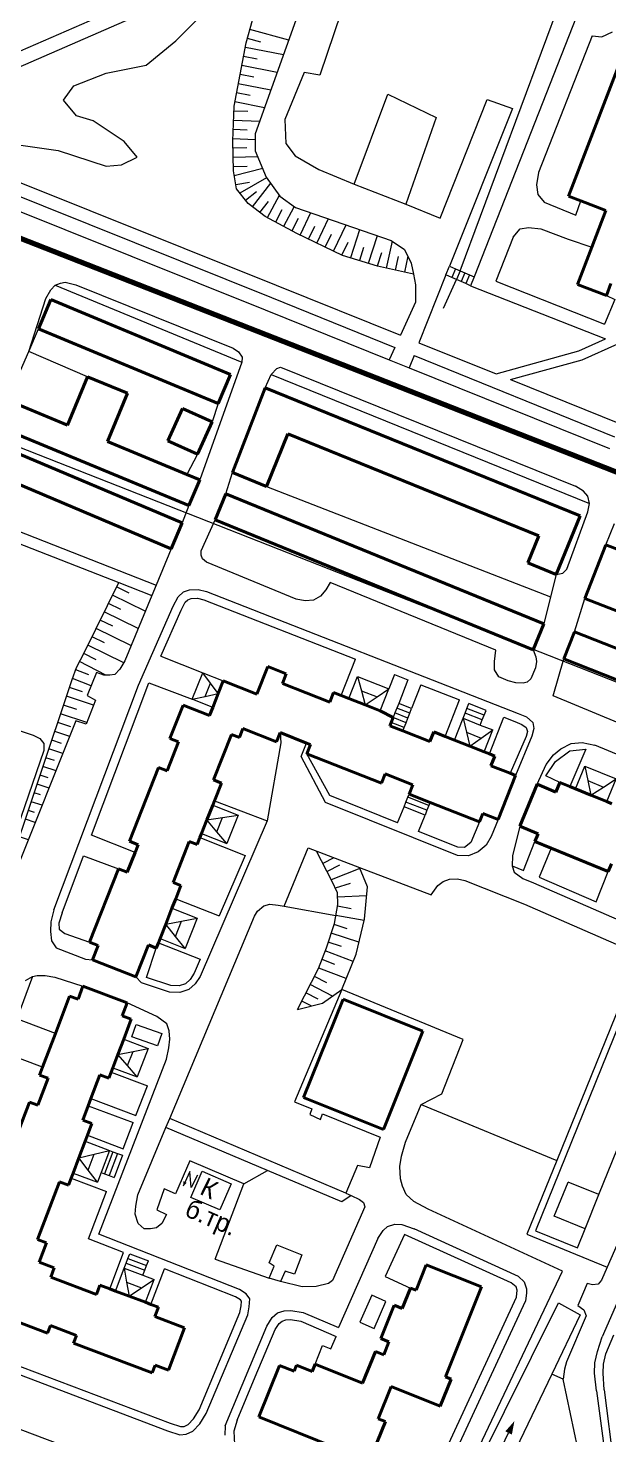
# Model space of a CAD drawing. Extents: x 1000 to 4000, y -5000 to -1000.
# Drawn here: x 1631.3 to 1756.5, y -3991.9 to -3688.2 of the extents above; entities that cross this region are included whole.
import ezdxf
from ezdxf.enums import TextEntityAlignment as Align

# ---------------------------------------------------------------- set-up
doc = ezdxf.new("R2010")
doc.units = 0
doc.header["$MEASUREMENT"] = 0
for name, color, linetype in [('11', 7, 'CONTINUOUS'), ('16', 7, 'CONTINUOUS'), ('17', 7, 'CONTINUOUS'), ('18', 7, 'CONTINUOUS'), ('24', 7, 'CONTINUOUS'), ('25', 7, 'CONTINUOUS'), ('37', 7, 'CONTINUOUS'), ('40', 7, 'CONTINUOUS'), ('6', 7, 'CONTINUOUS'), ('7', 7, 'CONTINUOUS'), ('границы команд_1', 10, 'CONTINUOUS')]:
    doc.layers.add(name, color=color, linetype=linetype)
doc.styles.get("Standard").update_dxf_attribs({"font": 'txt', "height": 0.2})

msp = doc.modelspace()

# ---------------------------------------------------------------- linework, layer by layer
at = {"layer": '11', "color": 253, "linetype": 'Continuous', "lineweight": 0}
for p, q in [((1631.38, -3758.04), (1633.49, -3753.16)), ((1626.81, -3768.59), (1631.38, -3758.04)), ((1672.25, -3769.32), (1670.94, -3773.24)), ((1667.8, -3780.22), (1665.51, -3784.59)), ((1673.9, -3788.77), (1675.32, -3784.2)), ((1665.95, -3791.3), (1664.49, -3795.05)), ((1745.18, -3806.19), (1743.95, -3811.01)), ((1743.95, -3811.01), (1742.47, -3816.83)), ((1749.13, -3818.57), (1751.36, -3811.41)), ((1621.74, -3837.36), (1632.37, -3840.88)), ((1632.37, -3840.88), (1633.76, -3841.62)), ((1633.76, -3841.62), (1634.61, -3842.69)), ((1634.61, -3844.18), (1625.57, -3870.64)), ((1634.61, -3842.69), (1634.61, -3844.18)), ((1745, -3846.6), (1748.08, -3844.25)), ((1748.08, -3844.25), (1751.59, -3843.93)), ((1751.59, -3843.93), (1748.13, -3851.96)), ((1742.97, -3849.69), (1745, -3846.6)), ((1745.98, -3851.08), (1742.97, -3849.69)), ((1727.47, -4000), (1745.69, -3963.47)), ((1750.37, -3966.03), (1744.22, -3978.85)), ((1745.69, -3963.47), (1750.37, -3966.03)), ((1680.26, -3979.42), (1684.53, -3969.22)), ((1684.53, -3969.22), (1685.41, -3967.89)), ((1685.41, -3967.89), (1686.02, -3967.39)), ((1686.02, -3967.39), (1686.82, -3967.14)), ((1686.82, -3967.14), (1687.86, -3967.07)), ((1687.86, -3967.07), (1690.06, -3967.42)), ((1690.06, -3967.42), (1697.71, -3970.68)), ((1696.58, -3973.39), (1697.71, -3970.68)), ((1693.15, -3976.66), (1694.77, -3972.65)), ((1694.77, -3972.65), (1696.58, -3973.39)), ((1744.22, -3978.85), (1734.07, -4000)), ((1732.65, -3996.15), (1734.9, -3991.53))]:
    msp.add_line(p, q, dxfattribs=at)
msp.add_solid([(1736.16, -3988.96), (1734.2, -3991.19), (1735.61, -3991.87)], dxfattribs=at)
at = {"layer": '16', "color": 253, "linetype": 'Continuous', "lineweight": 0}
for p, q in [((1666.12, -3935.12), (1664.7, -3938.26)), ((1666.41, -3938.55), (1666.12, -3935.12)), ((1666.33, -3940.67), (1668.8, -3935.01)), ((1667.8, -3935.91), (1666.41, -3938.55)), ((1668.8, -3935.01), (1675.06, -3937.73)), ((1675.06, -3937.73), (1672.58, -3943.4)), ((1672.58, -3943.4), (1666.33, -3940.67))]:
    msp.add_line(p, q, dxfattribs=at)
msp.add_solid([(1664.7, -3938.26), (1665.48, -3937.55), (1664.72, -3937.15)], dxfattribs=at)
at = {"layer": '18', "color": 253, "linetype": 'Continuous', "lineweight": 0}
msp.add_line((1583.33, -3760.59), (1929.66, -3896.95), dxfattribs=at)
at = {"layer": '24', "color": 253, "linetype": 'Continuous', "lineweight": 0}
for p, q in [((1615.02, -3699.53), (1715.81, -3655.53)), ((1615.05, -3702.86), (1714.63, -3659.38)), ((1754.54, -3672.97), (1727.49, -3741.97)), ((1690.44, -3682.5), (1680.26, -3711.1)), ((1698.77, -3684.8), (1694.15, -3698.38)), ((1752.91, -3689.91), (1741.33, -3719.44)), ((1752.91, -3689.91), (1755.04, -3690.14)), ((1755.04, -3690.14), (1757.28, -3689.02)), ((1690.83, -3697.84), (1686.64, -3707.97)), ((1694.15, -3698.38), (1690.83, -3697.84)), ((1701.58, -3721.93), (1708.83, -3702.53)), ((1708.83, -3702.53), (1719.29, -3707.56)), ((1720.12, -3729.31), (1730.31, -3703.63)), ((1730.31, -3703.63), (1735.74, -3705.59)), ((1686.64, -3707.97), (1686.85, -3713.14)), ((1719.29, -3707.56), (1712.73, -3726.26)), ((1735.74, -3705.59), (1722.17, -3739.61)), ((1680.26, -3711.1), (1680.26, -3714.72)), ((1686.85, -3713.14), (1688.89, -3715.83)), ((1615.14, -3715.8), (1684.78, -3743.76)), ((1680.26, -3714.72), (1682.63, -3720.44)), ((1688.89, -3715.83), (1693.94, -3718.74)), ((1615.16, -3718.85), (1683.73, -3746.38)), ((1693.94, -3718.74), (1701.58, -3721.93)), ((1741.33, -3719.44), (1740.9, -3722.06)), ((1617.12, -3722.87), (1682.37, -3749.07)), ((1682.63, -3720.44), (1685.56, -3724.49)), ((1701.58, -3721.93), (1712.73, -3726.26)), ((1740.9, -3722.06), (1741.18, -3724.15)), ((1685.56, -3724.49), (1688.91, -3727)), ((1712.73, -3726.26), (1720.12, -3729.31)), ((1741.18, -3724.15), (1742.57, -3725.83)), ((1742.57, -3725.83), (1749.41, -3728.62)), ((1749.41, -3728.62), (1750.52, -3725.56)), ((1688.91, -3727), (1709.55, -3734.11)), ((1735.86, -3733.41), (1737.41, -3731.55)), ((1737.41, -3731.55), (1739.22, -3731.27)), ((1739.22, -3731.27), (1741.88, -3731.55)), ((1741.88, -3731.55), (1747.73, -3733.78)), ((1709.55, -3734.11), (1712.48, -3736.07)), ((1735.86, -3733.41), (1732.14, -3742.88)), ((1747.73, -3733.78), (1752.85, -3735.55)), ((1712.48, -3736.07), (1713.88, -3738.99)), ((1713.88, -3738.99), (1714.36, -3741.33)), ((1714.36, -3741.33), (1714.85, -3743.67)), ((1721.34, -3741.49), (1715.57, -3756.17)), ((1636.16, -3744.72), (1637.08, -3743.75)), ((1637.08, -3743.75), (1638.25, -3743.32)), ((1637.08, -3743.75), (1677.38, -3760.35)), ((1638.25, -3743.32), (1639.24, -3743.12)), ((1639.24, -3743.12), (1641.55, -3743.7)), ((1641.55, -3743.7), (1675.45, -3757.32)), ((1684.78, -3743.76), (1711.57, -3754.56)), ((1714.85, -3743.67), (1714.85, -3747.44)), ((1726.65, -3743.85), (1755.78, -3755.36)), ((1732.14, -3742.88), (1755.62, -3752.18)), ((1631.38, -3758.04), (1635.1, -3746.64)), ((1635.1, -3746.64), (1636.16, -3744.72)), ((1683.73, -3746.38), (1710.35, -3757.22)), ((1714.85, -3747.44), (1711.57, -3754.56)), ((1757.83, -3746.86), (1755.62, -3752.18)), ((1756.01, -3745.94), (1757.83, -3746.86)), ((1682.37, -3749.07), (1709.14, -3759.86)), ((1715.57, -3756.17), (1732.19, -3762.87)), ((1750.07, -3757.91), (1755.78, -3755.36)), ((1750.77, -3759.84), (1758.44, -3756.41)), ((1644.04, -3763.5), (1631.38, -3758.04)), ((1675.45, -3757.32), (1676.61, -3758.12)), ((1676.61, -3758.12), (1677.46, -3759.3)), ((1677.46, -3759.3), (1677.38, -3760.35)), ((1710.35, -3757.22), (1709.14, -3759.86)), ((1714.5, -3758.9), (1713.44, -3761.6)), ((1714.5, -3758.9), (1757.72, -3776.49)), ((1732.19, -3762.87), (1750.07, -3757.91)), ((1677.38, -3760.35), (1668.26, -3785.73)), ((1683.65, -3763.03), (1684.93, -3761.74)), ((1684.93, -3761.74), (1685.72, -3761.45)), ((1685.72, -3761.45), (1749.34, -3787.1)), ((1709.14, -3759.86), (1713.44, -3761.6)), ((1713.44, -3761.6), (1756.67, -3779.02)), ((1735.31, -3764.13), (1750.77, -3759.84)), ((1682.39, -3765.89), (1683.65, -3763.03)), ((1683.65, -3763.03), (1752.34, -3790.89)), ((1735.31, -3764.13), (1759.22, -3773.77)), ((1751.06, -3788.22), (1749.34, -3787.1)), ((1682.66, -3787.2), (1743.95, -3811.01)), ((1752.02, -3789.29), (1751.06, -3788.22)), ((1752.34, -3790.89), (1752.02, -3789.29)), ((1617.77, -3792.32), (1658.86, -3808.51)), ((1747.44, -3805.08), (1752.02, -3792.7)), ((1752.02, -3792.7), (1752.34, -3790.89)), ((1668.58, -3801.1), (1671.59, -3794.4)), ((1755.89, -3799.8), (1757.77, -3795.16)), ((1627.46, -3798.76), (1650.8, -3807.96)), ((1662.12, -3800.65), (1658.86, -3808.51)), ((1668.58, -3802.06), (1668.58, -3801.1)), ((1668.9, -3802.81), (1668.58, -3802.06)), ((1669.75, -3803.56), (1668.9, -3802.81)), ((1689.1, -3811.55), (1669.75, -3803.56)), ((1746.59, -3805.93), (1747.44, -3805.08)), ((1650.8, -3807.96), (1657.92, -3810.77)), ((1696.44, -3807.92), (1695.48, -3809.52)), ((1732.17, -3822.51), (1696.44, -3807.92)), ((1745.18, -3806.19), (1746.59, -3805.93)), ((1657.92, -3810.77), (1652.08, -3824.82)), ((1658.86, -3808.51), (1657.92, -3810.77)), ((1662.53, -3813.06), (1663.59, -3811.04)), ((1663.59, -3811.04), (1664.76, -3809.97)), ((1664.76, -3809.97), (1666.04, -3809.54)), ((1666.04, -3809.54), (1667.95, -3809.43)), ((1666.4, -3811.42), (1667.78, -3811.34)), ((1667.78, -3811.34), (1669.19, -3811.68)), ((1667.95, -3809.43), (1669.76, -3809.86)), ((1669.76, -3809.86), (1736.96, -3836.2)), ((1694.31, -3810.91), (1692.82, -3811.76)), ((1695.48, -3809.52), (1694.31, -3810.91)), ((1655.09, -3830.1), (1662.53, -3813.06)), ((1659.9, -3823.82), (1664.24, -3813.88)), ((1664.24, -3813.88), (1665.12, -3812.21)), ((1665.12, -3812.21), (1665.74, -3811.64)), ((1665.74, -3811.64), (1666.4, -3811.42)), ((1669.19, -3811.68), (1701.84, -3824.47)), ((1691.01, -3811.87), (1689.1, -3811.55)), ((1692.82, -3811.76), (1691.01, -3811.87)), ((1731.85, -3824.97), (1732.17, -3822.51)), ((1740.17, -3822.47), (1740.79, -3824.01)), ((1652.08, -3824.82), (1651.01, -3826.63)), ((1659.9, -3823.82), (1668.92, -3827.42)), ((1698.75, -3832.31), (1701.84, -3824.47)), ((1731.85, -3826.78), (1731.85, -3824.97)), ((1740.69, -3826.36), (1739.73, -3828.71)), ((1740.9, -3824.97), (1740.69, -3826.36)), ((1740.79, -3824.01), (1740.9, -3824.97)), ((1744.5, -3832.43), (1746.82, -3824.39)), ((1646.02, -3827.38), (1644.01, -3832.34)), ((1644.9, -3862.49), (1657.3, -3829.62)), ((1647.61, -3827.91), (1646.02, -3827.38)), ((1648.89, -3827.91), (1647.61, -3827.91)), ((1649.95, -3827.8), (1648.89, -3827.91)), ((1651.01, -3826.63), (1649.95, -3827.8)), ((1657.3, -3829.62), (1666.66, -3833.15)), ((1710.32, -3827.8), (1709.1, -3830.92)), ((1710.32, -3827.8), (1713.2, -3828.92)), ((1713.2, -3828.92), (1711.2, -3834.04)), ((1732.81, -3828.28), (1731.85, -3826.78)), ((1734.83, -3829.13), (1732.81, -3828.28)), ((1736.43, -3829.56), (1734.83, -3829.13)), ((1738.03, -3829.67), (1736.43, -3829.56)), ((1738.88, -3829.45), (1738.03, -3829.67)), ((1739.73, -3828.71), (1738.88, -3829.45)), ((1636.81, -3878.58), (1655.09, -3830.1)), ((1644.01, -3832.34), (1645.81, -3833.3)), ((1716, -3830.02), (1713.99, -3835.14)), ((1716, -3830.02), (1724.31, -3833.28)), ((1827.3, -3866.6), (1744.5, -3832.43)), ((1645.81, -3833.3), (1643.79, -3838.53)), ((1721.2, -3841.16), (1724.31, -3833.28)), ((1641.57, -3837.83), (1628.39, -3870.78)), ((1643.79, -3838.53), (1641.57, -3837.83)), ((1730.76, -3844.94), (1733.88, -3837.03)), ((1733.88, -3837.03), (1736.25, -3837.96)), ((1736.25, -3837.96), (1737.77, -3838.58)), ((1736.96, -3836.2), (1738.77, -3836.94)), ((1737.77, -3838.58), (1738.67, -3839.26)), ((1738.77, -3836.94), (1740.15, -3838.12)), ((1740.15, -3838.12), (1740.36, -3839.47)), ((1685.59, -3840.33), (1685.8, -3842.53)), ((1738.68, -3841.16), (1735.24, -3849.12)), ((1739.94, -3841.07), (1736.41, -3849.59)), ((1738.67, -3839.26), (1738.97, -3840.07)), ((1738.97, -3840.07), (1738.68, -3841.16)), ((1740.36, -3839.47), (1739.94, -3841.07)), ((1685.8, -3842.53), (1682.82, -3859.39)), ((1690.15, -3845.51), (1691.33, -3842.6)), ((1744.59, -3845.11), (1746.18, -3843.83)), ((1746.18, -3843.83), (1748.42, -3842.66)), ((1748.42, -3842.66), (1750.76, -3842.44)), ((1750.76, -3842.44), (1753.52, -3843.08)), ((1820.12, -3870.55), (1753.52, -3843.08)), ((1695.37, -3855.43), (1690.15, -3845.51)), ((1696.32, -3853.94), (1691.36, -3844.91)), ((1741.03, -3851.49), (1742.99, -3847.25)), ((1742.99, -3847.25), (1744.59, -3845.11)), ((1671.45, -3855.03), (1682.82, -3859.39)), ((1723.88, -3866.85), (1695.37, -3855.43)), ((1710.94, -3859.85), (1696.32, -3853.94)), ((1710.94, -3859.85), (1712.36, -3856.34)), ((1682.82, -3859.39), (1668.36, -3892.97)), ((1715.45, -3861.67), (1716.88, -3858.13)), ((1728.64, -3859.62), (1726.75, -3864.08)), ((1732.66, -3859.1), (1731.11, -3862.8)), ((1654.31, -3866.2), (1644.9, -3862.49)), ((1668.31, -3862.99), (1678.06, -3866.84)), ((1723.92, -3865.09), (1715.45, -3861.67)), ((1731.11, -3862.8), (1730.05, -3864.61)), ((1737.31, -3860.55), (1735.75, -3866.96)), ((1686.49, -3877.81), (1691.7, -3865.23)), ((1691.7, -3865.23), (1702.72, -3869.45)), ((1725.37, -3865.14), (1723.92, -3865.09)), ((1726.75, -3864.08), (1725.37, -3865.14)), ((1730.05, -3864.61), (1728.34, -3866.11)), ((1738.13, -3870.12), (1740.58, -3863.83)), ((1744.1, -3865.28), (1741.53, -3871.53)), ((1638.58, -3879.25), (1643.23, -3866.93)), ((1643.23, -3866.93), (1650.74, -3869.76)), ((1678.06, -3866.84), (1672.44, -3879.89)), ((1726.22, -3866.96), (1723.88, -3866.85)), ((1728.34, -3866.11), (1726.22, -3866.96)), ((1735.75, -3866.96), (1735.65, -3869.1)), ((1735.65, -3869.1), (1738.13, -3870.12)), ((1735.65, -3869.1), (1736.07, -3870.49)), ((1702.72, -3869.45), (1718.19, -3875.37)), ((1720.8, -3872.51), (1722.18, -3871.97)), ((1722.18, -3871.97), (1723.88, -3871.87)), ((1723.88, -3871.87), (1725.48, -3872.3)), ((1736.07, -3870.49), (1737.96, -3871.84)), ((1737.96, -3871.84), (1740.28, -3872.76)), ((1741.53, -3871.53), (1753.77, -3876.88)), ((1753.77, -3876.88), (1756.4, -3870.33)), ((1718.19, -3875.37), (1719.62, -3873.36)), ((1719.62, -3873.36), (1720.8, -3872.51)), ((1725.48, -3872.3), (1738.33, -3877.41)), ((1740.28, -3872.76), (1768.21, -3884.96)), ((1663.1, -3876.2), (1672.44, -3879.89)), ((1680.74, -3878.87), (1682.13, -3877.7)), ((1682.13, -3877.7), (1683.4, -3877.38)), ((1683.4, -3877.38), (1685.21, -3877.59)), ((1685.21, -3877.59), (1686.49, -3877.81)), ((1738.33, -3877.41), (1763.26, -3888.3)), ((1636.16, -3881.22), (1636.05, -3883.24)), ((1636.81, -3878.58), (1636.16, -3881.22)), ((1638.58, -3879.25), (1637.86, -3881.46)), ((1661.79, -3923.66), (1680.11, -3879.94)), ((1680.11, -3879.94), (1680.74, -3878.87)), ((1636.05, -3883.24), (1636.27, -3885.27)), ((1637.86, -3881.46), (1637.97, -3882.74)), ((1637.97, -3882.74), (1639.14, -3883.7)), ((1639.14, -3883.7), (1644.5, -3885.58)), ((1636.27, -3885.27), (1637.33, -3886.77)), ((1637.33, -3886.77), (1643.61, -3889.22)), ((1656.78, -3893.18), (1658.9, -3886.85)), ((1659.35, -3885.71), (1668.39, -3889.28)), ((1643.61, -3889.22), (1645.16, -3889.39)), ((1668.39, -3889.28), (1667.1, -3892.28)), ((1763.26, -3888.3), (1745.29, -3932.71)), ((1632.18, -3893.02), (1628.82, -3902.14)), ((1630.66, -3893.87), (1632.18, -3893.02)), ((1632.18, -3893.02), (1633.21, -3892.8)), ((1633.21, -3892.8), (1634.92, -3892.8)), ((1634.92, -3892.8), (1637.04, -3893.12)), ((1637.04, -3893.12), (1643.08, -3895.11)), ((1655.72, -3894.33), (1654.48, -3893.07)), ((1662.05, -3894.94), (1656.78, -3893.18)), ((1667.1, -3892.28), (1666.22, -3893.61)), ((1668.36, -3892.97), (1667.31, -3894.54)), ((1661.78, -3896.36), (1655.72, -3894.33)), ((1664.01, -3896.46), (1661.78, -3896.36)), ((1663.82, -3895.03), (1662.05, -3894.94)), ((1665.18, -3894.57), (1663.82, -3895.03)), ((1665.93, -3895.82), (1664.01, -3896.46)), ((1666.22, -3893.61), (1665.18, -3894.57)), ((1667.31, -3894.54), (1665.93, -3895.82)), ((1698.91, -3895.8), (1688.69, -3920.03)), ((1725.08, -3906.56), (1698.91, -3895.8)), ((1659.05, -3901.64), (1652.61, -3898.71)), ((1637.13, -3905.28), (1628.82, -3902.14)), ((1661.18, -3903.24), (1659.05, -3901.64)), ((1653.64, -3905.98), (1654.58, -3903.34)), ((1654.58, -3903.34), (1660.09, -3905.29)), ((1660.09, -3905.29), (1659.15, -3907.93)), ((1661.71, -3904.74), (1661.18, -3903.24)), ((1661.82, -3906.55), (1661.71, -3904.74)), ((1758.82, -3903.03), (1740.67, -3947.87)), ((1659.15, -3907.93), (1653.64, -3905.98)), ((1661.07, -3910.82), (1661.61, -3908.37)), ((1661.61, -3908.37), (1661.82, -3906.55)), ((1720.5, -3918.3), (1725.08, -3906.56)), ((1754.38, -3940.06), (1767.83, -3906.68)), ((1782.83, -3907.22), (1755.08, -3970.77)), ((1776.8, -3908.51), (1756.17, -3955.74)), ((1634.38, -3912.55), (1626.13, -3909.44)), ((1646.51, -3948.62), (1661.07, -3910.82)), ((1649.18, -3913.65), (1656.98, -3916.6)), ((1654.51, -3923.01), (1656.98, -3916.6)), ((1644.81, -3919.34), (1654.51, -3923.01)), ((1688.69, -3920.03), (1692.42, -3921.59)), ((1712.63, -3928.76), (1716.03, -3920.65)), ((1716.03, -3920.65), (1720.5, -3918.3)), ((1644.23, -3920.88), (1653.91, -3924.54)), ((1660.99, -3925.57), (1661.79, -3923.66)), ((1699.76, -3939.76), (1661.79, -3923.66)), ((1692.42, -3921.59), (1692, -3922.77)), ((1692, -3922.77), (1694.34, -3923.83)), ((1694.34, -3923.83), (1694.77, -3922.66)), ((1694.77, -3922.66), (1707.2, -3927.71)), ((1651.74, -3930.18), (1653.91, -3924.54)), ((1654.9, -3940.12), (1660.99, -3925.57)), ((1682.89, -3934.86), (1660.99, -3925.57)), ((1644.04, -3927.26), (1651.74, -3930.18)), ((1707.2, -3927.71), (1704.86, -3934.33)), ((1711.78, -3931.75), (1712.63, -3928.76)), ((1666.17, -3932.76), (1663.02, -3939.91)), ((1677.77, -3937.77), (1666.17, -3932.76)), ((1711.46, -3933.99), (1711.78, -3931.75)), ((1745.29, -3932.71), (1738.84, -3948.64)), ((1698.95, -3941.67), (1682.89, -3934.86)), ((1702.31, -3933.8), (1699.76, -3939.76)), ((1704.86, -3934.33), (1702.31, -3933.8)), ((1711.56, -3936.66), (1711.46, -3933.99)), ((1640.54, -3936.5), (1648.19, -3939.4)), ((1660.63, -3938.84), (1659.03, -3943.38)), ((1663.02, -3939.91), (1660.63, -3938.84)), ((1671.6, -3953.99), (1677.77, -3937.77)), ((1711.99, -3938.26), (1711.56, -3936.66)), ((1712.84, -3940.07), (1711.99, -3938.26)), ((1744.73, -3944.75), (1747.72, -3937.36)), ((1754.38, -3940.06), (1747.72, -3937.36)), ((1644.26, -3949.61), (1648.19, -3939.4)), ((1654.47, -3942.57), (1654.9, -3940.12)), ((1700.92, -3940.3), (1698.95, -3941.67)), ((1699.76, -3939.76), (1700.92, -3940.3)), ((1700.92, -3940.3), (1702.74, -3941.15)), ((1702.74, -3941.15), (1703.59, -3941.79)), ((1703.59, -3941.79), (1703.91, -3942.75)), ((1714.44, -3941.57), (1712.84, -3940.07)), ((1717.53, -3943.21), (1714.44, -3941.57)), ((1751.4, -3947.45), (1754.38, -3940.06)), ((1654.37, -3944.28), (1654.47, -3942.57)), ((1655, -3946.31), (1654.37, -3944.28)), ((1659.03, -3943.38), (1661.07, -3944.39)), ((1661.07, -3944.39), (1660.11, -3946.31)), ((1703.91, -3942.75), (1696.89, -3958.62)), ((1746.56, -3956.64), (1717.53, -3943.21)), ((1751.4, -3947.45), (1744.73, -3944.75)), ((1656.28, -3947.48), (1655, -3946.31)), ((1657.66, -3947.48), (1656.28, -3947.48)), ((1658.94, -3947.27), (1657.66, -3947.48)), ((1660.11, -3946.31), (1658.94, -3947.27)), ((1706.66, -3949.57), (1707.84, -3947.81)), ((1707.84, -3947.81), (1708.79, -3946.96)), ((1708.79, -3946.96), (1710.39, -3946.43)), ((1710.39, -3946.43), (1711.88, -3946.53)), ((1711.88, -3946.53), (1714.54, -3947.49)), ((1737.04, -3957.74), (1714.54, -3947.49)), ((1740.67, -3947.87), (1749.74, -3951.58)), ((1749.74, -3951.58), (1751.4, -3947.45)), ((1651.85, -3952.6), (1644.26, -3949.61)), ((1676.82, -3960.56), (1646.51, -3948.62)), ((1683.27, -3954.78), (1684.87, -3950.94)), ((1684.87, -3950.94), (1690.3, -3953.08)), ((1706.66, -3949.57), (1698.18, -3968.75)), ((1712.45, -3948.66), (1708.3, -3957.78)), ((1735.48, -3959.15), (1712.45, -3948.66)), ((1738.84, -3948.64), (1756.17, -3955.74)), ((1648.89, -3960.43), (1651.85, -3952.6)), ((1671.6, -3953.99), (1683.27, -3958.09)), ((1690.3, -3953.08), (1688.7, -3957.24)), ((1657.73, -3963.77), (1660.65, -3956.07)), ((1676.02, -3962.12), (1660.65, -3956.07)), ((1684.34, -3955.53), (1683.27, -3954.78)), ((1683.27, -3958.09), (1684.34, -3955.53)), ((1686.68, -3956.6), (1685.73, -3958.87)), ((1688.7, -3957.24), (1686.68, -3956.6)), ((1725.91, -4000), (1746.56, -3956.64)), ((1756.17, -3955.74), (1754.94, -3958.55)), ((1685.73, -3958.87), (1683.27, -3958.09)), ((1690.4, -3960.01), (1685.73, -3958.87)), ((1693.38, -3959.91), (1690.4, -3960.01)), ((1696.04, -3959.27), (1693.38, -3959.91)), ((1696.89, -3958.62), (1696.04, -3959.27)), ((1708.3, -3957.78), (1713.75, -3960.26)), ((1736.55, -3959.99), (1735.48, -3959.15)), ((1736.77, -3960.74), (1736.55, -3959.99)), ((1737.04, -3957.74), (1738.25, -3958.92)), ((1738.25, -3958.92), (1738.79, -3960.41)), ((1751.86, -3959.3), (1749.84, -3964)), ((1753.03, -3959.52), (1751.86, -3959.3)), ((1754.2, -3959.41), (1753.03, -3959.52)), ((1754.94, -3958.55), (1754.2, -3959.41)), ((1677.07, -3962.8), (1676.02, -3962.12)), ((1678.31, -3961.52), (1676.82, -3960.56)), ((1677.27, -3963.09), (1677.07, -3962.8)), ((1677.21, -3964.08), (1677.27, -3963.09)), ((1679.05, -3962.59), (1678.31, -3961.52)), ((1678.95, -3964.3), (1679.05, -3962.59)), ((1705.37, -3961.8), (1702.83, -3967.61)), ((1708.44, -3963.15), (1705.37, -3961.8)), ((1705.9, -3968.96), (1708.44, -3963.15)), ((1719.1, -4000), (1736.63, -3962.19)), ((1721.42, -4000), (1738.54, -3963.08)), ((1736.63, -3962.19), (1736.77, -3960.74)), ((1738.79, -3961.26), (1738.54, -3963.08)), ((1738.79, -3960.41), (1738.79, -3961.26)), ((1668.13, -3986.54), (1676.95, -3965.5)), ((1669.69, -3987.34), (1678.63, -3966)), ((1676.95, -3965.5), (1677.21, -3964.08)), ((1678.63, -3966), (1678.95, -3964.3)), ((1683.9, -3966.59), (1685.07, -3965.63)), ((1685.07, -3965.63), (1686.46, -3965.2)), ((1686.46, -3965.2), (1687.95, -3965.1)), ((1687.95, -3965.1), (1690.61, -3965.53)), ((1690.61, -3965.53), (1698.18, -3968.75)), ((1751.64, -3966.24), (1747.4, -3976.19)), ((1749.84, -3964), (1751.11, -3964.96)), ((1751.11, -3964.96), (1751.64, -3966.24)), ((1673.76, -3990.03), (1682.78, -3968.49)), ((1682.78, -3968.49), (1683.9, -3966.59)), ((1702.83, -3967.61), (1705.9, -3968.96)), ((1754.07, -3973.97), (1755.08, -3970.77)), ((1755.87, -3974.45), (1757.58, -3970.33)), ((1616.61, -3974.11), (1661.29, -3991.08)), ((1623.61, -3974.9), (1661.87, -3989.43)), ((1753.54, -3976.42), (1754.07, -3973.97)), ((1755.39, -3976.66), (1755.87, -3974.45)), ((1746.97, -3977.79), (1746.65, -3979.92)), ((1747.4, -3976.19), (1746.97, -3977.79)), ((1753.43, -3978.66), (1753.54, -3976.42)), ((1755.3, -3978.59), (1755.39, -3976.66)), ((1676.34, -3988.78), (1680.26, -3979.42)), ((1750.95, -4000), (1746.65, -3979.92)), ((1753.9, -3982.43), (1753.43, -3978.66)), ((1755.5, -3982.23), (1755.3, -3978.59)), ((1753.9, -3982.43), (1756.18, -4000)), ((1755.5, -3982.23), (1757.81, -4000)), ((1666.91, -3988.52), (1668.13, -3986.54)), ((1668.31, -3989.58), (1669.69, -3987.34)), ((1661.87, -3989.43), (1664.15, -3990.16)), ((1664.15, -3990.16), (1664.91, -3990.11)), ((1664.91, -3990.11), (1665.79, -3989.72)), ((1665.79, -3989.72), (1666.91, -3988.52)), ((1666.82, -3991.18), (1668.31, -3989.58)), ((1673.76, -3990.03), (1673.69, -3992.03)), ((1676.34, -3988.78), (1675.63, -3991.14)), ((1629.47, -3990.73), (1654.09, -4000)), ((1661.29, -3991.08), (1663.95, -3991.93)), ((1663.95, -3991.93), (1665.33, -3991.82)), ((1665.33, -3991.82), (1666.82, -3991.18)), ((1675.63, -3991.14), (1675.77, -3994))]:
    msp.add_line(p, q, dxfattribs=at)
at = {"layer": '25', "color": 253, "linetype": 'Continuous', "lineweight": 0}
for p, q in [((1721.34, -3741.49), (1722.17, -3739.61)), ((1722.63, -3742.07), (1721.34, -3741.49)), ((1722.17, -3739.61), (1723.47, -3740.18)), ((1723.47, -3740.18), (1722.63, -3742.07)), ((1723.47, -3740.18), (1724.47, -3740.63)), ((1724.47, -3740.63), (1723.64, -3742.51)), ((1724.47, -3740.63), (1725.48, -3741.08)), ((1725.48, -3741.08), (1724.64, -3742.96)), ((1725.48, -3741.08), (1726.48, -3741.52)), ((1726.48, -3741.52), (1725.65, -3743.41)), ((1726.48, -3741.52), (1727.49, -3741.97)), ((1723.64, -3742.51), (1722.63, -3742.07)), ((1724.64, -3742.96), (1723.64, -3742.51)), ((1725.65, -3743.41), (1724.64, -3742.96)), ((1726.65, -3743.85), (1725.65, -3743.41)), ((1727.49, -3741.97), (1726.65, -3743.85))]:
    msp.add_line(p, q, dxfattribs=at)
at = {"layer": '37', "color": 253, "linetype": 'Continuous', "lineweight": 0}
for p, q in [((1724.47, -3740.63), (1750.21, -3671.24)), ((1678.32, -3691.41), (1681.11, -3681.36)), ((1687.47, -3690.85), (1679.11, -3688.53)), ((1675.67, -3705.06), (1678.32, -3691.41)), ((1686.35, -3694), (1678.12, -3692.4)), ((1681.47, -3691.26), (1678.58, -3690.46)), ((1680.69, -3694.94), (1677.74, -3694.37)), ((1679.93, -3698.86), (1676.98, -3698.29)), ((1684.99, -3697.81), (1677.36, -3696.33)), ((1683.64, -3701.62), (1676.6, -3700.26)), ((1675.39, -3712.6), (1675.67, -3705.06)), ((1682.28, -3705.43), (1675.84, -3704.18)), ((1679.17, -3702.79), (1676.22, -3702.22)), ((1678.63, -3706.28), (1675.63, -3706.17)), ((1678.48, -3710.28), (1675.48, -3710.16)), ((1681.23, -3708.38), (1675.56, -3708.16)), ((1675.53, -3719.02), (1675.39, -3712.6)), ((1680.26, -3712.34), (1675.41, -3712.16)), ((1678.42, -3714.1), (1675.42, -3714.16)), ((1680.81, -3716.05), (1675.47, -3716.16)), ((1678.51, -3718.1), (1675.51, -3718.16)), ((1676.23, -3722.93), (1675.53, -3719.02)), ((1681.86, -3718.58), (1675.73, -3720.14)), ((1679.04, -3721.58), (1676.08, -3722.11)), ((1678.74, -3726.14), (1676.23, -3722.93)), ((1682.68, -3720.55), (1676.95, -3723.85)), ((1683.54, -3721.7), (1679.61, -3726.8)), ((1680.55, -3723.58), (1678.18, -3725.43)), ((1682.37, -3728.93), (1678.74, -3726.14)), ((1683.02, -3725.65), (1681.19, -3728.03)), ((1685.38, -3724.35), (1682.83, -3729.17)), ((1689.2, -3732.55), (1682.37, -3728.93)), ((1686, -3727.46), (1684.59, -3730.11)), ((1688.57, -3726.88), (1686.36, -3731.05)), ((1689.53, -3729.34), (1688.12, -3731.99)), ((1692.19, -3728.13), (1689.91, -3732.89)), ((1693.01, -3731.05), (1691.71, -3733.76)), ((1696, -3729.44), (1693.51, -3734.62)), ((1699.8, -3730.75), (1697.12, -3736.35)), ((1702.74, -3731.76), (1700.82, -3737.84)), ((1699.1, -3737.3), (1689.2, -3732.55)), ((1696.61, -3732.78), (1695.32, -3735.49)), ((1700.22, -3734.51), (1698.92, -3737.21)), ((1706.52, -3733.07), (1704.64, -3739.04)), ((1709.75, -3734.24), (1708.5, -3740.07)), ((1706.64, -3739.67), (1699.1, -3737.3)), ((1703.63, -3735.58), (1702.73, -3738.44)), ((1707.45, -3736.78), (1706.55, -3739.64)), ((1711.08, -3737.56), (1710.45, -3740.49)), ((1713.15, -3737.47), (1712.41, -3740.91)), ((1714.36, -3741.33), (1706.64, -3739.67)), ((1720.88, -3748.71), (1723.64, -3742.51)), ((1643.41, -3822.98), (1650.8, -3807.96)), ((1656.51, -3814.14), (1649.46, -3810.67)), ((1653.04, -3810.2), (1650.34, -3808.88)), ((1654.97, -3817.84), (1647.69, -3814.26)), ((1651.27, -3813.79), (1648.58, -3812.47)), ((1649.51, -3817.38), (1646.81, -3816.06)), ((1647.74, -3820.97), (1645.05, -3819.65)), ((1653.44, -3821.55), (1645.93, -3817.85)), ((1641.71, -3826.29), (1643.41, -3822.98)), ((1645.94, -3824.61), (1643.28, -3823.24)), ((1651.9, -3825.25), (1644.16, -3821.44)), ((1640.75, -3828.85), (1641.71, -3826.29)), ((1647.99, -3827.91), (1642.36, -3825.01)), ((1626.29, -3872.12), (1640.75, -3828.85)), ((1644.87, -3830.21), (1640.81, -3828.69)), ((1644.32, -3827.87), (1641.51, -3826.82)), ((1645.38, -3834.43), (1639.53, -3832.48)), ((1643.01, -3831.54), (1640.17, -3830.59)), ((1641.75, -3835.33), (1638.9, -3834.38)), ((1640.48, -3839.12), (1637.63, -3838.17)), ((1643.93, -3838.17), (1638.27, -3836.28)), ((1640.24, -3841.16), (1637, -3840.07)), ((1638.76, -3844.88), (1635.73, -3843.86)), ((1638.46, -3842.67), (1636.37, -3841.97)), ((1637.27, -3848.59), (1634.46, -3847.66)), ((1636.91, -3846.37), (1635.1, -3845.76)), ((1635.55, -3850.13), (1633.83, -3849.56)), ((1633.91, -3853.8), (1632.56, -3853.35)), ((1635.78, -3852.32), (1633.2, -3851.45)), ((1634.29, -3856.03), (1631.93, -3855.25)), ((1632.8, -3859.76), (1630.66, -3859.04)), ((1632.64, -3857.59), (1631.3, -3857.14)), ((1631.31, -3863.48), (1629.39, -3862.84)), ((1696.79, -3872.37), (1693.48, -3865.91)), ((1697.22, -3867.34), (1694.84, -3868.57)), ((1698.42, -3868.98), (1695.75, -3870.35)), ((1702.82, -3869.68), (1696.66, -3872.13)), ((1704.45, -3873.65), (1702.72, -3869.45)), ((1697.96, -3874.94), (1696.79, -3872.37)), ((1700.73, -3872.9), (1697.51, -3873.94)), ((1698.07, -3877.48), (1697.96, -3874.94)), ((1703.81, -3880.59), (1704.45, -3873.65)), ((1697.32, -3881.54), (1698.07, -3877.48)), ((1704.27, -3875.58), (1698, -3875.84)), ((1700.95, -3878.38), (1698, -3877.83)), ((1703.78, -3880.93), (1697.64, -3879.8)), ((1702, -3888.16), (1703.81, -3880.59)), ((1695.62, -3886.77), (1697.32, -3881.54)), ((1702.61, -3885.61), (1696.63, -3883.66)), ((1700.1, -3882.69), (1697.25, -3881.76)), ((1693.92, -3891.25), (1695.62, -3886.77)), ((1698.87, -3886.49), (1696.01, -3885.56)), ((1697.45, -3890.39), (1694.65, -3889.32)), ((1701.37, -3889.74), (1695.36, -3887.45)), ((1698.91, -3895.8), (1702, -3888.16)), ((1689.35, -3900.08), (1693.92, -3891.25)), ((1695.69, -3894.35), (1693.03, -3892.97)), ((1699.86, -3893.44), (1693.94, -3891.19)), ((1696.89, -3897.22), (1692.11, -3894.75)), ((1694.77, -3898.73), (1698.91, -3895.8)), ((1689.35, -3900.08), (1694.77, -3898.73)), ((1692.29, -3899.35), (1690.27, -3898.3)), ((1693.85, -3897.9), (1691.19, -3896.52))]:
    msp.add_line(p, q, dxfattribs=at)
at = {"layer": '40', "color": 253, "linetype": 'Continuous', "lineweight": 0}
for p, q in [((1663.13, -3690.97), (1667.6, -3686.5)), ((1656.72, -3696.27), (1663.13, -3690.97)), ((1641.1, -3700.73), (1648.07, -3697.94)), ((1648.07, -3697.94), (1656.72, -3696.27)), ((1638.87, -3703.8), (1641.1, -3700.73)), ((1641.66, -3707.15), (1638.87, -3703.8)), ((1645.28, -3708.27), (1641.66, -3707.15)), ((1651.98, -3712.73), (1645.28, -3708.27)), ((1624.09, -3712.73), (1637.75, -3714.69)), ((1654.77, -3716.08), (1651.98, -3712.73)), ((1637.75, -3714.69), (1648.07, -3718.03)), ((1651.42, -3717.76), (1654.77, -3716.08)), ((1648.07, -3718.03), (1651.42, -3717.76)), ((1686.49, -3877.81), (1697.64, -3879.8)), ((1716.03, -3920.65), (1745.29, -3932.71)), ((1677.77, -3937.77), (1682.89, -3934.86)), ((1746.65, -3979.92), (1744.22, -3978.85))]:
    msp.add_line(p, q, dxfattribs=at)
at = {"layer": '6', "color": 253, "linetype": 'Continuous', "lineweight": 40}
for p, q in [((1747.85, -3724.53), (1761.44, -3689.09)), ((1750.52, -3725.56), (1747.85, -3724.53)), ((1755.89, -3727.61), (1750.52, -3725.56)), ((1752.85, -3735.55), (1755.89, -3727.61)), ((1749.78, -3743.56), (1752.85, -3735.55)), ((1756.01, -3745.94), (1749.78, -3743.56)), ((1756.99, -3743.39), (1756.01, -3745.94)), ((1633.49, -3753.16), (1636.12, -3746.85)), ((1636.12, -3746.85), (1674.88, -3763.01)), ((1672.25, -3769.32), (1633.49, -3753.16)), ((1639.72, -3773.93), (1644.04, -3763.5)), ((1644.04, -3763.5), (1652.67, -3767.07)), ((1674.88, -3763.01), (1672.25, -3769.32)), ((1626.81, -3768.59), (1639.72, -3773.93)), ((1648.36, -3777.5), (1652.67, -3767.07)), ((1675.32, -3784.2), (1682.39, -3765.89)), ((1682.39, -3765.89), (1750.32, -3793.57)), ((1661.42, -3777.35), (1664.57, -3770.37)), ((1664.57, -3770.37), (1670.94, -3773.24)), ((1670.94, -3773.24), (1667.8, -3780.22)), ((1665.95, -3791.3), (1627.36, -3775.34)), ((1648.36, -3777.5), (1665.51, -3784.59)), ((1667.8, -3780.22), (1661.42, -3777.35)), ((1687.29, -3775.85), (1682.66, -3787.2)), ((1741.44, -3797.89), (1687.29, -3775.85)), ((1625.98, -3778.76), (1664.49, -3795.05)), ((1662.12, -3800.65), (1621.16, -3783.33)), ((1665.51, -3784.59), (1668.26, -3785.73)), ((1668.26, -3785.73), (1665.95, -3791.3)), ((1682.66, -3787.2), (1675.32, -3784.2)), ((1671.59, -3794.4), (1673.9, -3788.77)), ((1673.9, -3788.77), (1742.47, -3816.83)), ((1664.49, -3795.05), (1662.12, -3800.65)), ((1740.17, -3822.47), (1671.59, -3794.4)), ((1750.32, -3793.57), (1745.18, -3806.19)), ((1739.07, -3803.7), (1741.44, -3797.89)), ((1751.36, -3811.41), (1755.89, -3799.8)), ((1755.89, -3799.8), (1840.84, -3832.97)), ((1745.18, -3806.19), (1739.07, -3803.7)), ((1836.3, -3844.57), (1751.36, -3811.41)), ((1742.47, -3816.83), (1740.17, -3822.47)), ((1746.82, -3824.39), (1749.13, -3818.57)), ((1749.13, -3818.57), (1833.39, -3851.98)), ((1680.58, -3832.02), (1682.93, -3826.06)), ((1686.94, -3827.64), (1682.93, -3826.06)), ((1831.05, -3857.88), (1746.82, -3824.39)), ((1673.34, -3829.17), (1672.27, -3831.89)), ((1680.58, -3832.02), (1673.34, -3829.17)), ((1686.94, -3827.64), (1686.11, -3829.74)), ((1672.27, -3831.89), (1671.09, -3834.89)), ((1696.31, -3833.76), (1686.11, -3829.74)), ((1697.14, -3831.67), (1696.31, -3833.76)), ((1698.75, -3832.31), (1697.14, -3831.67)), ((1700.46, -3832.98), (1698.75, -3832.31)), ((1664.7, -3834.39), (1661.85, -3841.61)), ((1670.4, -3836.63), (1664.7, -3834.39)), ((1671.09, -3834.89), (1670.4, -3836.63)), ((1703.96, -3834.36), (1700.46, -3832.98)), ((1707.23, -3835.65), (1703.96, -3834.36)), ((1709.99, -3837.11), (1707.23, -3835.65)), ((1709.59, -3838.13), (1709.29, -3838.88)), ((1709.99, -3837.11), (1709.59, -3838.13)), ((1661.85, -3841.61), (1663.72, -3842.35)), ((1675.13, -3840.73), (1671.26, -3850.56)), ((1676.83, -3841.4), (1675.13, -3840.73)), ((1677.59, -3839.47), (1676.83, -3841.4)), ((1684.8, -3842.32), (1677.59, -3839.47)), ((1684.8, -3842.32), (1685.59, -3840.33)), ((1691.33, -3842.6), (1685.59, -3840.33)), ((1712.08, -3839.98), (1709.29, -3838.88)), ((1717.92, -3842.29), (1712.08, -3839.98)), ((1718.75, -3840.2), (1717.92, -3842.29)), ((1721.2, -3841.16), (1718.75, -3840.2)), ((1723.2, -3841.96), (1721.2, -3841.16)), ((1663.72, -3842.35), (1661.25, -3848.6)), ((1692.14, -3842.91), (1691.33, -3842.6)), ((1691.36, -3844.91), (1692.14, -3842.91)), ((1726.51, -3843.26), (1723.2, -3841.96)), ((1729.64, -3844.5), (1726.51, -3843.26)), ((1730.76, -3844.94), (1729.64, -3844.5)), ((1707.47, -3851.26), (1691.36, -3844.91)), ((1731.92, -3845.4), (1730.76, -3844.94)), ((1731.92, -3845.4), (1731.1, -3847.49)), ((1735.24, -3849.12), (1731.1, -3847.49)), ((1659.38, -3847.86), (1653.1, -3863.79)), ((1659.38, -3847.86), (1661.25, -3848.6)), ((1672.95, -3851.23), (1671.26, -3850.56)), ((1707.47, -3851.26), (1708.25, -3849.27)), ((1714.22, -3851.63), (1708.25, -3849.27)), ((1736.41, -3849.59), (1732.66, -3859.1)), ((1736.41, -3849.59), (1735.24, -3849.12)), ((1672.95, -3851.23), (1671.45, -3855.03)), ((1713.43, -3853.61), (1714.22, -3851.63)), ((1717.96, -3855.4), (1713.43, -3853.61)), ((1737.31, -3860.55), (1741.03, -3851.49)), ((1741.03, -3851.49), (1745.12, -3853.17)), ((1745.98, -3851.08), (1745.12, -3853.17)), ((1745.98, -3851.08), (1748.13, -3851.96)), ((1748.13, -3851.96), (1749.36, -3852.47)), ((1749.36, -3852.47), (1752.67, -3853.83)), ((1752.67, -3853.83), (1756.11, -3855.24)), ((1671.08, -3855.99), (1669.82, -3859.18)), ((1671.45, -3855.03), (1671.08, -3855.99)), ((1728.64, -3859.62), (1717.96, -3855.4)), ((1756.11, -3855.24), (1757.18, -3855.68)), ((1669.82, -3859.18), (1668.65, -3862.13)), ((1729.36, -3857.8), (1728.64, -3859.62)), ((1732.66, -3859.1), (1729.36, -3857.8)), ((1668.31, -3862.99), (1667.71, -3864.51)), ((1668.65, -3862.13), (1668.31, -3862.99)), ((1737.31, -3860.55), (1741.26, -3862.17)), ((1740.58, -3863.83), (1741.26, -3862.17)), ((1653.1, -3863.79), (1654.97, -3864.53)), ((1654.97, -3864.53), (1654.31, -3866.2)), ((1666.01, -3863.84), (1662.53, -3872.69)), ((1667.71, -3864.51), (1666.01, -3863.84)), ((1740.58, -3863.83), (1744.1, -3865.28)), ((1744.1, -3865.28), (1756.4, -3870.33)), ((1654.31, -3866.2), (1652.61, -3870.5)), ((1756.4, -3870.33), (1757.09, -3868.67)), ((1650.74, -3869.76), (1644.5, -3885.58)), ((1650.74, -3869.76), (1652.61, -3870.5)), ((1664.22, -3873.36), (1662.53, -3872.69)), ((1664.22, -3873.36), (1663.1, -3876.2)), ((1663.1, -3876.2), (1662.29, -3878.27)), ((1662.29, -3878.27), (1660.93, -3881.71)), ((1660.93, -3881.71), (1659.71, -3884.8)), ((1644.5, -3885.58), (1646.37, -3886.32)), ((1646.37, -3886.32), (1645.16, -3889.39)), ((1657.2, -3886.18), (1654.48, -3893.07)), ((1658.9, -3886.85), (1657.2, -3886.18)), ((1659.35, -3885.71), (1658.9, -3886.85)), ((1659.71, -3884.8), (1659.35, -3885.71)), ((1645.16, -3889.39), (1654.48, -3893.07)), ((1643.08, -3895.11), (1642.03, -3897.9)), ((1643.08, -3895.11), (1652.61, -3898.71)), ((1640.18, -3897.2), (1637.13, -3905.28)), ((1640.18, -3897.2), (1642.03, -3897.9)), ((1652.61, -3898.71), (1651.56, -3901.5)), ((1699.19, -3897.88), (1690.67, -3919.09)), ((1716.42, -3904.8), (1699.19, -3897.88)), ((1651.56, -3901.5), (1653.5, -3902.23)), ((1653.5, -3902.23), (1651.88, -3906.52)), ((1637.13, -3905.28), (1634.38, -3912.55)), ((1707.91, -3926.01), (1716.42, -3904.8)), ((1651.88, -3906.52), (1650.64, -3909.8)), ((1650.64, -3909.8), (1649.54, -3912.7)), ((1634.38, -3912.55), (1633.73, -3914.27)), ((1633.73, -3914.27), (1635.58, -3914.97)), ((1646.75, -3914.22), (1644.81, -3919.34)), ((1648.69, -3914.95), (1646.75, -3914.22)), ((1649.18, -3913.65), (1648.69, -3914.95)), ((1649.54, -3912.7), (1649.18, -3913.65)), ((1635.58, -3914.97), (1633.38, -3920.79)), ((1631.53, -3920.09), (1625.54, -3935.93)), ((1631.53, -3920.09), (1633.38, -3920.79)), ((1644.81, -3919.34), (1644.23, -3920.88)), ((1690.67, -3919.09), (1707.91, -3926.01)), ((1644.23, -3920.88), (1643.05, -3924.01)), ((1644.99, -3924.74), (1643.05, -3924.01)), ((1644.99, -3924.74), (1644.04, -3927.26)), ((1643.55, -3928.55), (1642.18, -3932.16)), ((1644.04, -3927.26), (1643.55, -3928.55)), ((1642.18, -3932.16), (1640.95, -3935.42)), ((1640.95, -3935.42), (1640.54, -3936.5)), ((1638.02, -3937.3), (1633.3, -3949.78)), ((1639.96, -3938.04), (1638.02, -3937.3)), ((1640.54, -3936.5), (1639.96, -3938.04)), ((1635.25, -3950.51), (1633.3, -3949.78)), ((1635.25, -3950.51), (1633.67, -3954.68)), ((1633.67, -3954.68), (1636.87, -3955.89)), ((1636.12, -3957.89), (1636.87, -3955.89)), ((1717.15, -3955.22), (1714.93, -3960.74)), ((1717.15, -3955.22), (1729.07, -3960.01)), ((1636.12, -3957.89), (1645.97, -3961.62)), ((1645.97, -3961.62), (1646.73, -3959.61)), ((1646.73, -3959.61), (1648.89, -3960.43)), ((1729.07, -3960.01), (1721.27, -3979.43)), ((1648.89, -3960.43), (1650.12, -3960.89)), ((1650.12, -3960.89), (1653.04, -3962)), ((1653.04, -3962), (1656.56, -3963.33)), ((1713.75, -3960.26), (1711.97, -3964.67)), ((1713.75, -3960.26), (1714.93, -3960.74)), ((1656.56, -3963.33), (1657.73, -3963.77)), ((1657.73, -3963.77), (1659.36, -3964.39)), ((1658.6, -3966.39), (1659.36, -3964.39)), ((1710.19, -3963.95), (1707.31, -3971.12)), ((1711.97, -3964.67), (1710.19, -3963.95)), ((1628.82, -3967.5), (1635.43, -3970)), ((1636.05, -3968.34), (1635.43, -3970)), ((1636.05, -3968.34), (1641.69, -3970.47)), ((1658.6, -3966.39), (1665.02, -3968.82)), ((1661.56, -3977.99), (1665.02, -3968.82)), ((1641.69, -3970.47), (1641.07, -3972.13)), ((1641.07, -3972.13), (1658, -3978.53)), ((1709.09, -3971.84), (1707.31, -3971.12)), ((1709.09, -3971.84), (1707.96, -3974.65)), ((1706.18, -3973.93), (1703.42, -3980.79)), ((1707.96, -3974.65), (1706.18, -3973.93)), ((1658.63, -3976.88), (1658, -3978.53)), ((1658.63, -3976.88), (1661.56, -3977.99)), ((1685.46, -3976.94), (1680.99, -3988.05)), ((1685.46, -3976.94), (1688.62, -3978.21)), ((1688.62, -3978.21), (1689.14, -3976.91)), ((1689.14, -3976.91), (1692.51, -3978.26)), ((1692.51, -3978.26), (1693.15, -3976.66)), ((1693.15, -3976.66), (1703.42, -3980.79)), ((1722.5, -3979.93), (1720.16, -3985.74)), ((1721.27, -3979.43), (1722.5, -3979.93)), ((1709.6, -3981.49), (1706.8, -3988.46)), ((1709.6, -3981.49), (1720.16, -3985.74)), ((1697.79, -3994.8), (1680.99, -3988.05)), ((1708.33, -3989.08), (1705.71, -3995.59)), ((1706.8, -3988.46), (1708.33, -3989.08))]:
    msp.add_line(p, q, dxfattribs=at)
at = {"layer": '7', "color": 253, "linetype": 'Continuous', "lineweight": 0}
for p, q in [((1666.66, -3833.15), (1668.92, -3827.42)), ((1668.92, -3827.42), (1673.34, -3829.17)), ((1670.6, -3829.65), (1668.92, -3827.42)), ((1700.46, -3832.98), (1702.33, -3828.25)), ((1702.33, -3828.25), (1709.1, -3830.92)), ((1702.33, -3828.25), (1703.14, -3831.31)), ((1666.66, -3833.15), (1669.47, -3832.52)), ((1669.47, -3832.52), (1670.6, -3829.65)), ((1669.47, -3832.52), (1672.27, -3831.89)), ((1672.27, -3831.89), (1670.6, -3829.65)), ((1672.27, -3831.89), (1672.27, -3831.89)), ((1703.14, -3831.31), (1706.53, -3832.64)), ((1703.14, -3831.31), (1703.96, -3834.36)), ((1703.96, -3834.36), (1706.53, -3832.64)), ((1706.53, -3832.64), (1709.1, -3830.92)), ((1707.23, -3835.65), (1709.1, -3830.92)), ((1671.09, -3834.89), (1666.66, -3833.15)), ((1703.96, -3834.36), (1703.96, -3834.36)), ((1710.8, -3835.06), (1710.39, -3836.09)), ((1711.2, -3834.04), (1710.8, -3835.06)), ((1713.59, -3836.16), (1710.8, -3835.06)), ((1713.99, -3835.14), (1711.2, -3834.04)), ((1713.59, -3836.16), (1713.99, -3835.14)), ((1725.51, -3836.12), (1725.91, -3835.1)), ((1725.91, -3835.1), (1726.31, -3834.08)), ((1729.63, -3836.57), (1725.91, -3835.1)), ((1730.04, -3835.55), (1726.31, -3834.08)), ((1729.63, -3836.57), (1730.04, -3835.55)), ((1712.38, -3839.23), (1709.59, -3838.13)), ((1710.39, -3836.09), (1709.99, -3837.11)), ((1712.78, -3838.21), (1709.99, -3837.11)), ((1713.18, -3837.19), (1710.39, -3836.09)), ((1712.38, -3839.23), (1712.78, -3838.21)), ((1712.78, -3838.21), (1713.18, -3837.19)), ((1713.18, -3837.19), (1713.59, -3836.16)), ((1723.2, -3841.96), (1725.07, -3837.23)), ((1725.07, -3837.23), (1725.51, -3836.12)), ((1725.07, -3837.23), (1728.8, -3838.7)), ((1725.07, -3837.23), (1725.79, -3840.24)), ((1729.23, -3837.59), (1725.51, -3836.12)), ((1728.8, -3838.7), (1729.23, -3837.59)), ((1728.8, -3838.7), (1731.51, -3839.77)), ((1729.23, -3837.59), (1729.63, -3836.57)), ((1712.08, -3839.98), (1712.38, -3839.23)), ((1725.79, -3840.24), (1729.01, -3841.51)), ((1725.79, -3840.24), (1726.51, -3843.26)), ((1726.51, -3843.26), (1729.01, -3841.51)), ((1729.01, -3841.51), (1731.51, -3839.77)), ((1729.64, -3844.5), (1731.51, -3839.77)), ((1726.51, -3843.26), (1726.51, -3843.26)), ((1749.36, -3852.47), (1751.38, -3847.55)), ((1751.38, -3847.55), (1758.13, -3850.32)), ((1751.38, -3847.55), (1752.02, -3850.69)), ((1752.02, -3850.69), (1755.4, -3852.08)), ((1752.02, -3850.69), (1752.67, -3853.83)), ((1755.4, -3852.08), (1758.13, -3850.32)), ((1756.11, -3855.24), (1758.13, -3850.32)), ((1713.17, -3854.3), (1713.43, -3853.61)), ((1752.67, -3853.83), (1755.4, -3852.08)), ((1752.67, -3853.83), (1752.67, -3853.83)), ((1671.08, -3855.99), (1676.53, -3858.14)), ((1712.36, -3856.34), (1712.76, -3855.32)), ((1716.88, -3858.13), (1712.36, -3856.34)), ((1712.76, -3855.32), (1713.17, -3854.3)), ((1717.29, -3857.11), (1712.76, -3855.32)), ((1717.69, -3856.08), (1713.17, -3854.3)), ((1717.69, -3856.08), (1717.29, -3857.11)), ((1717.96, -3855.4), (1717.69, -3856.08)), ((1669.82, -3859.18), (1673.18, -3858.66)), ((1671.96, -3861.73), (1669.82, -3859.18)), ((1669.82, -3859.18), (1669.82, -3859.18)), ((1671.96, -3861.73), (1673.18, -3858.66)), ((1673.18, -3858.66), (1676.53, -3858.14)), ((1676.53, -3858.14), (1674.11, -3864.28)), ((1717.29, -3857.11), (1716.88, -3858.13)), ((1668.65, -3862.13), (1674.11, -3864.28)), ((1674.11, -3864.28), (1671.96, -3861.73)), ((1660.93, -3881.71), (1664.33, -3881.07)), ((1662.29, -3878.27), (1667.74, -3880.42)), ((1663.05, -3884.33), (1664.33, -3881.07)), ((1664.33, -3881.07), (1667.74, -3880.42)), ((1667.74, -3880.42), (1665.16, -3886.95)), ((1663.05, -3884.33), (1660.93, -3881.71)), ((1660.93, -3881.71), (1660.93, -3881.71)), ((1659.71, -3884.8), (1665.16, -3886.95)), ((1665.16, -3886.95), (1663.05, -3884.33)), ((1651.88, -3906.52), (1657.12, -3908.5)), ((1653.88, -3909.15), (1657.12, -3908.5)), ((1657.12, -3908.5), (1654.78, -3914.68)), ((1650.64, -3909.8), (1653.88, -3909.15)), ((1652.71, -3912.24), (1650.64, -3909.8)), ((1650.64, -3909.8), (1650.64, -3909.8)), ((1652.71, -3912.24), (1653.88, -3909.15)), ((1649.54, -3912.7), (1654.78, -3914.68)), ((1654.78, -3914.68), (1652.71, -3912.24)), ((1643.55, -3928.55), (1648.79, -3930.53)), ((1642.18, -3932.16), (1645.49, -3931.35)), ((1644.19, -3934.78), (1642.18, -3932.16)), ((1642.18, -3932.16), (1642.18, -3932.16)), ((1644.19, -3934.78), (1645.49, -3931.35)), ((1645.49, -3931.35), (1648.79, -3930.53)), ((1648.79, -3930.53), (1646.98, -3935.31)), ((1649.53, -3930.81), (1647.72, -3935.59)), ((1650.56, -3931.2), (1648.75, -3935.98)), ((1648.79, -3930.53), (1649.53, -3930.81)), ((1649.53, -3930.81), (1650.56, -3931.2)), ((1651.59, -3931.59), (1649.78, -3936.36)), ((1650.56, -3931.2), (1651.59, -3931.59)), ((1640.95, -3935.42), (1646.19, -3937.4)), ((1646.19, -3937.4), (1644.19, -3934.78)), ((1646.98, -3935.31), (1646.19, -3937.4)), ((1646.98, -3935.31), (1647.72, -3935.59)), ((1647.72, -3935.59), (1648.75, -3935.98)), ((1648.75, -3935.98), (1649.78, -3936.36)), ((1652.39, -3954.89), (1652.78, -3953.86)), ((1652.78, -3953.86), (1653.17, -3952.84)), ((1652.78, -3953.86), (1656.82, -3955.39)), ((1653.17, -3952.84), (1657.2, -3954.36)), ((1650.12, -3960.89), (1651.98, -3955.98)), ((1651.98, -3955.98), (1652.39, -3954.89)), ((1651.98, -3955.98), (1656.02, -3957.5)), ((1651.98, -3955.98), (1652.51, -3958.99)), ((1652.39, -3954.89), (1656.43, -3956.42)), ((1656.02, -3957.5), (1656.43, -3956.42)), ((1656.43, -3956.42), (1656.82, -3955.39)), ((1656.82, -3955.39), (1657.2, -3954.36)), ((1652.51, -3958.99), (1655.73, -3960.2)), ((1652.51, -3958.99), (1653.04, -3962)), ((1653.04, -3962), (1655.73, -3960.2)), ((1655.73, -3960.2), (1658.42, -3958.41)), ((1656.02, -3957.5), (1658.42, -3958.41)), ((1656.56, -3963.33), (1658.42, -3958.41)), ((1653.04, -3962), (1653.04, -3962))]:
    msp.add_line(p, q, dxfattribs=at)
at = {"layer": 'границы команд_1', "color": 6, "lineweight": 100}
msp.add_lwpolyline([(1612.96, -4276.82), (1612.96, -4259.86), (1625.02, -4185.11), (1636.75, -4129.28), (1649.53, -4098.95), (1661.2, -4081.67), (1676.84, -4068.3), (1835.04, -3963.9), (1864.51, -3940.5), (1880.89, -3924.11), (1893.06, -3902.28), (1902.12, -3885.22), (1918.7, -3847.06), (1400.62, -3643.72), (1216.08, -4109.03), (1196.4, -4143.6), (1121.31, -4268.85)], dxfattribs=at)

# ---------------------------------------------------------------- texts
at = {"layer": '17', "color": 253, "linetype": 'Continuous', "lineweight": 0}
for s, rotation, p in [('К', 333.8215, (1670.31, -3938.72)), ('б.тр.', 336.5798, (1670.61, -3945.42))]:
    msp.add_text(s, height=4, rotation=rotation, dxfattribs=at).set_placement(p, align=Align.MIDDLE)

doc.saveas('drawing.dxf')
